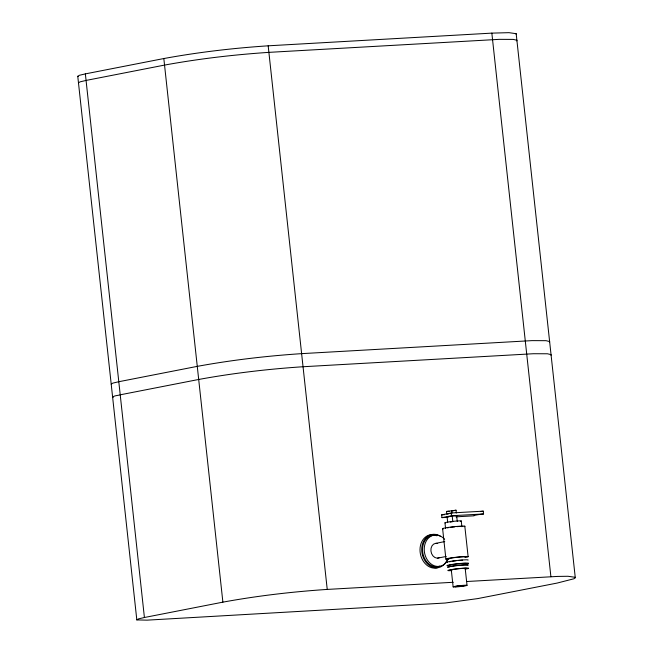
<?xml version="1.0" encoding="UTF-8"?>
<svg xmlns="http://www.w3.org/2000/svg" width="653" height="653" viewBox="0 0 653 653"><rect width="100%" height="100%" fill="white"/><g stroke="black" fill="none" stroke-linecap="round" stroke-linejoin="round"><path stroke-width="0.98" d="M77.764 76.295L79.372 75.299L85.355 73.887L163.83 58.541C198.316 52.216 233.203 48.134 268.179 45.816L491.848 33.123L508.981 32.666L516.18 33.703L575.236 577.317L575.187 577.978L573.897 578.778L557.107 583.072L477.67 598.605L445.142 603.029L147.007 620.154L136.82 619.909L77.764 76.295L78.27 76.507M78.482 82.849L80.09 81.845L86.065 80.433L164.548 65.088C199.026 58.762 233.921 54.689 268.889 52.362L499.243 39.351L513.282 39.4L516.89 40.257L516.841 40.919M111.206 384.127L112.814 383.123L118.797 381.719L197.271 366.366C231.758 360.04 266.644 355.967 301.621 353.64L531.975 340.629L546.014 340.678L549.614 341.535L549.573 342.196M136.82 619.909L138.428 618.905L144.411 617.501L222.885 602.148C257.372 595.83 292.258 591.749 327.235 589.422L453.304 582.272M516.131 34.364L516.18 33.703M550.993 355.289L551.042 354.636L547.434 353.771L533.395 353.73L303.041 366.741C268.073 369.059 233.178 373.141 198.7 379.466L120.217 394.812C118.707 395.53 112.267 395.653 113.132 397.44M448.497 513.911L446.799 514.246L446.497 511.454L456.039 510.205L456.341 512.997M451.786 511.038L456.039 510.205M447.974 517.298L441.967 517.641L441.665 514.85L451.231 512.972L483.277 511.16L483.579 513.952A11.109 0.735 -6.2 0 0 474.013 515.821L455.99 516.841M450.203 513.576L451.909 513.25L451.598 510.458M441.967 517.641L451.533 515.764L483.579 513.952M457.255 521.372L456.643 515.788L452.211 516.041L447.101 517.037L447.705 522.62M450.26 522.122L452.815 521.616L452.211 516.041M436.131 543.28L444.75 541.59M437.567 558.152L446.187 556.47M446.497 511.454L449.158 511.307M441.665 514.85L444.669 514.678M466.52 581.521L557.589 576.419L568.037 576.273L575.236 577.317M491.848 33.123L550.903 576.738M464.814 526.196L468.111 556.601M461.255 520.955L461.867 526.538M465.173 568.273L467.026 585.292M451.231 512.972L451.533 515.764M451.296 569.898L453.149 586.916M444.962 522.865L445.575 528.448A8.269 0.547 -6.2 0 1 445.575 528.301M442.628 528.791L445.926 559.197M268.179 45.816L327.235 589.422M163.83 58.541L222.885 602.148M85.355 73.887L144.411 617.501M438.457 567.441A16.88 13.289 78.9 0 1 420.099 551.883A16.88 13.289 78.9 0 1 435.339 535.068M447.509 559.001A16.88 13.289 78.9 0 1 429.87 565.808A16.88 13.289 78.9 0 1 422.785 543.1A16.88 13.289 78.9 0 1 440.424 536.293M439.853 566.118A15.843 12.48 78.9 0 1 422.622 551.516A15.843 12.48 78.9 0 1 436.93 535.738M448.105 559.066A15.843 12.48 78.9 0 1 430.425 563.482A15.843 12.48 78.9 0 1 426.433 540.7A15.843 12.48 78.9 0 1 444.636 539.264M439.077 557.842A7.493 5.901 78.9 0 1 430.923 550.936A7.493 5.901 78.9 0 1 437.69 543.476M448.146 559.311A11.256 0.743 -6.2 0 1 449.46 558.16A11.256 0.743 -6.2 0 1 464.577 556.527A11.256 0.743 -6.2 0 1 465.899 557.393M443.379 528.897A11.256 0.743 -6.2 0 1 453.713 526.742A11.256 0.743 -6.2 0 1 464.054 526.661M447.199 527.861A8.269 0.547 -6.2 0 1 448.717 527.6M450.57 527.322A8.269 0.547 -6.2 0 1 454.79 526.832M456.863 526.645A8.269 0.547 -6.2 0 1 461.867 526.685M445.517 522.939A8.269 0.547 -6.2 0 1 453.109 521.363A8.269 0.547 -6.2 0 1 460.708 521.298M480.469 511.511A11.109 0.735 -6.2 0 1 483.277 511.16M449.109 558.968A8.611 0.571 -6.2 0 1 457.018 557.319A8.611 0.571 -6.2 0 1 464.936 557.262M449.46 561.809A8.611 0.571 -6.2 0 1 450.578 561.556M452.162 561.278A8.611 0.571 -6.2 0 1 456.259 560.723M458.496 560.478A8.611 0.571 -6.2 0 1 462.585 560.152M447.411 562.527A10.848 0.718 -6.2 0 1 455.965 560.609A10.848 0.718 -6.2 0 1 468.07 560.111M449.174 565.808A10.848 0.718 -6.2 0 1 450.439 564.698A10.848 0.718 -6.2 0 1 465.018 563.123A10.848 0.718 -6.2 0 1 466.291 563.963M449.819 565.522A8.611 0.571 -6.2 0 1 457.729 563.874A8.611 0.571 -6.2 0 1 465.646 563.808M449.419 567.073A8.611 0.571 -6.2 0 1 449.999 566.722M451.117 566.469A8.611 0.571 -6.2 0 1 454.635 565.906M455.329 565.816A8.611 0.571 -6.2 0 1 460.487 565.253M461.189 565.196A8.611 0.571 -6.2 0 1 466.405 565.237M448.293 567.392A10.472 0.694 -6.2 0 1 457.908 565.384A10.472 0.694 -6.2 0 1 467.532 565.31M451.933 570.6A10.472 0.694 -6.2 0 1 450.007 569.824A10.472 0.694 -6.2 0 1 464.601 568.118A10.472 0.694 -6.2 0 1 466.528 568.885M451.476 570.444A8.611 0.571 -6.2 0 1 452.48 569.563A8.611 0.571 -6.2 0 1 464.054 568.306A8.611 0.571 -6.2 0 1 465.058 568.975M455.77 586.451L464.716 585.561L455.77 586.451M455.827 586.933A7.036 0.465 -6.2 0 0 467.026 585.415A7.036 0.465 -6.2 0 0 457.402 585.961A7.036 0.465 -6.2 0 0 455.827 586.933"/></g></svg>
